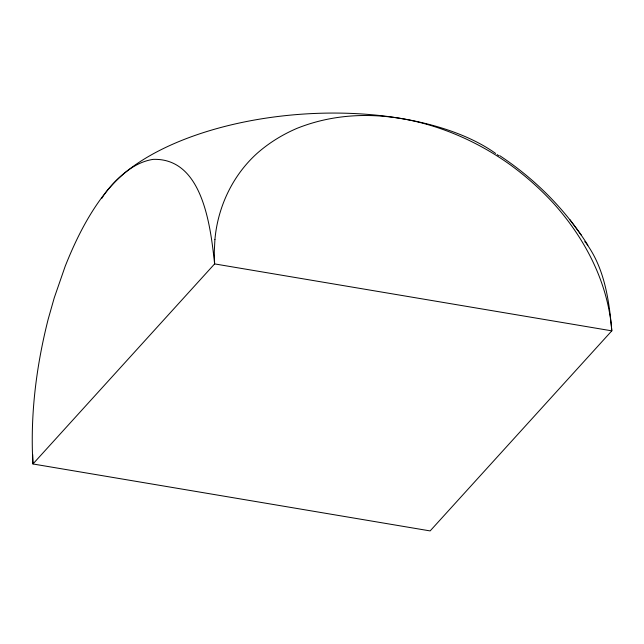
<?xml version="1.0" encoding="UTF-8"?>
<svg xmlns="http://www.w3.org/2000/svg" width="644" height="644" viewBox="0 0 644 644"><rect width="100%" height="100%" fill="white"/><g stroke="black" fill="none" stroke-linecap="round" stroke-linejoin="round"><path stroke-width="0.97" d="M499.712 155.663C534.947 178.927 565.416 209.477 587.9 245.243M584.744 241.605L586.08 243.11M581.291 235.084L569.707 219.467M586.612 243.843C604.692 268.918 609.216 300.804 611.8 330.847L430.136 530.914L32.949 463.97C30.075 415.308 36.225 366.412 48.171 319.247L54.257 297.818L65.197 266.262C75.92 239.262 89.065 212.874 107.459 190.222C119.39 176.198 134.234 162.224 153.175 159.366C203.311 157.788 210.66 227.992 214.621 263.903L32.949 463.97L32.691 454.487M101.744 198.424A218.751 104.714 -3.8 0 1 103.386 195.889M103.958 195.043A218.751 104.714 -3.8 0 1 285.646 115.606A218.751 104.714 -3.8 0 1 495.647 153.457M497.152 154.56A218.751 104.714 -3.8 0 1 498.722 155.735M214.935 239.439L214.283 251.579L214.621 263.903L611.8 330.847C608.25 282.974 585.098 238.344 553.293 203.085L552.528 202.264C539.672 188.394 525.456 175.844 510.161 164.727L509.315 164.123C449.174 121.434 367.635 100.045 297.021 128.341L296.24 128.671C282.37 134.701 269.377 142.686 257.954 152.612L257.286 153.192C232.75 175.192 217.825 206.74 214.935 239.439"/></g></svg>
